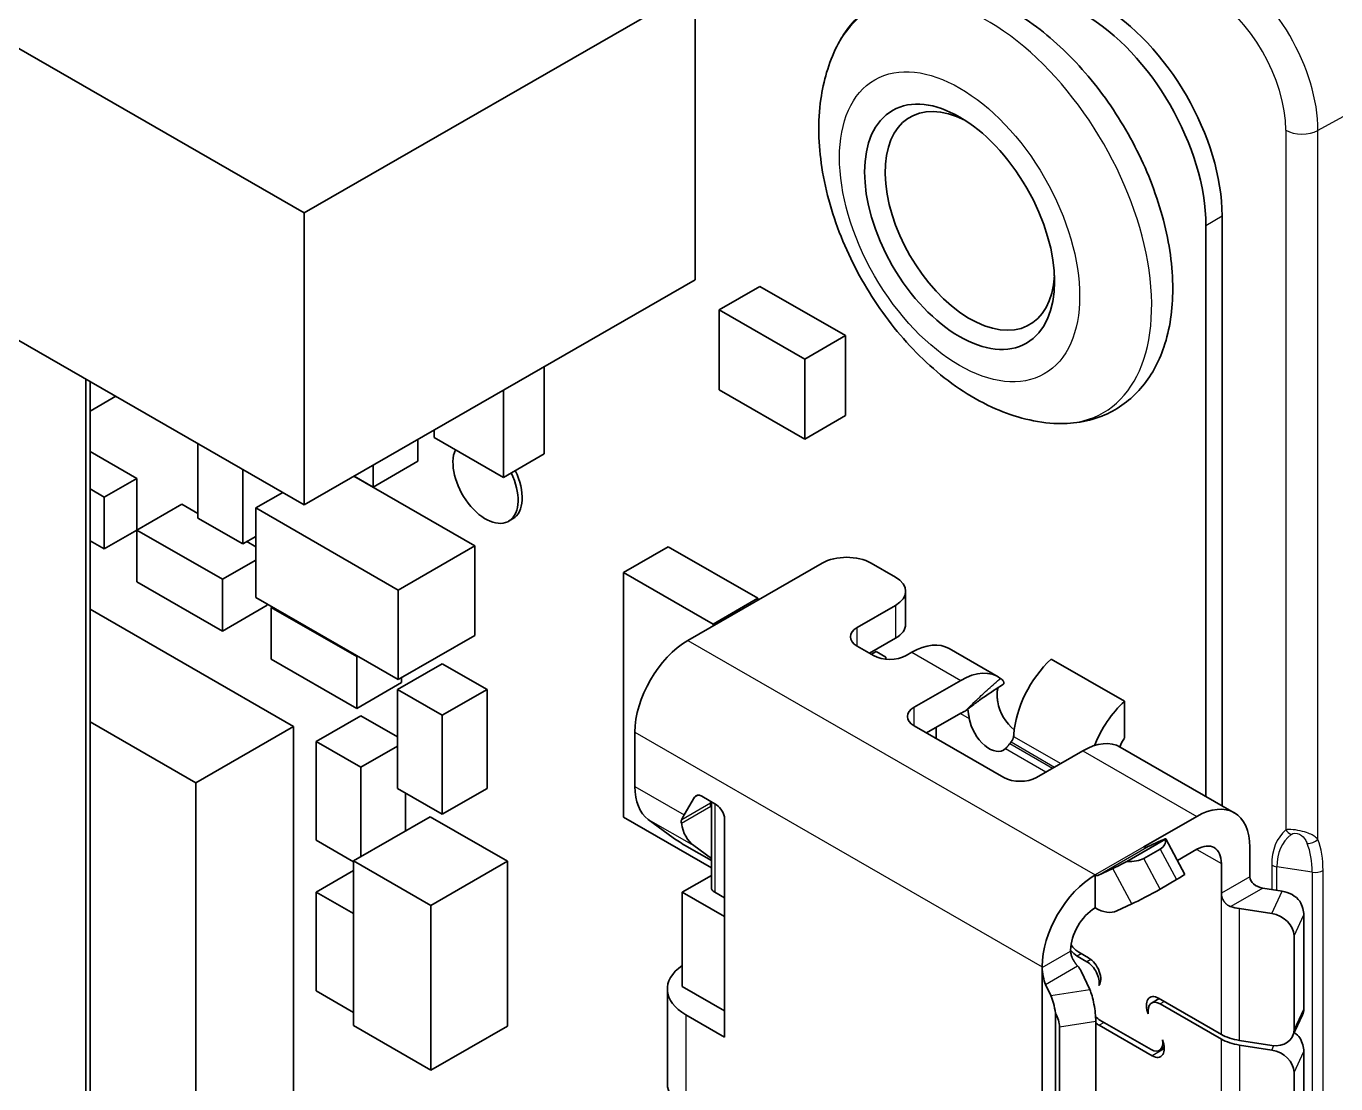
# Model space of a CAD drawing. Header units: millimetres. Extents: x 0 to 119, y 0 to 84.
# Drawn here: x 39.26 to 48.35, y 14.84 to 22.18 of the extents above; entities that cross this region are included whole.
import ezdxf

# ---------------------------------------------------------------- set-up
doc = ezdxf.new("R2010")
doc.units = ezdxf.units.MM
doc.header["$LTSCALE"] = 0.2
doc.layers.add('Sichtbar (ISO)', color=7, linetype='Continuous', lineweight=35)
doc.layers.add('Sichtbar schmal (ISO)', color=7, linetype='Continuous', lineweight=25)

msp = doc.modelspace()

# ---------------------------------------------------------------- linework, layer by layer
at = {"layer": 'Sichtbar (ISO)'}
for p, q in [((43.9038, 22.4494), (41.1886, 20.8858)), ((43.9038, 22.4494), (43.9038, 20.4219)), ((38.8353, 22.2409), (41.1886, 20.8858)), ((41.1886, 20.8858), (41.1886, 18.8583)), ((47.5638, 20.8645), (47.5638, 16.7679)), ((47.4507, 20.7994), (47.4507, 16.833)), ((43.9038, 20.4219), (41.1886, 18.8583)), ((44.3536, 20.3755), (44.0707, 20.2126)), ((44.3536, 20.3755), (44.9475, 20.0335)), ((41.1886, 18.8583), (38.8353, 20.2134)), ((44.0707, 20.2126), (44.6647, 19.8706)), ((44.0707, 19.6567), (44.0707, 20.2126)), ((44.9475, 20.0335), (44.6647, 19.8706)), ((44.9475, 20.0335), (44.9475, 19.4775)), ((44.6647, 19.8706), (44.6647, 19.3146)), ((42.8545, 19.8176), (42.8545, 19.2112)), ((39.6725, 19.7313), (39.6725, 11.0563)), ((39.7008, 19.715), (39.7008, 17.3514)), ((42.5717, 19.6548), (42.5717, 19.0484)), ((44.6647, 19.3146), (44.0707, 19.6567)), ((39.8799, 19.6119), (39.7008, 19.5087)), ((44.9475, 19.4775), (44.6647, 19.3146)), ((42.0908, 19.3253), (42.0908, 19.3779)), ((40.4503, 18.7658), (40.4503, 19.2834)), ((41.9777, 19.3127), (41.9777, 19.1602)), ((42.5717, 19.0484), (42.0908, 19.3253)), ((39.7008, 19.2287), (40.0261, 19.0414)), ((42.8545, 19.2112), (42.5717, 19.0484)), ((40.7615, 19.1042), (40.7615, 18.5866)), ((41.9777, 19.1602), (41.6666, 18.9811)), ((41.6666, 19.1335), (41.6666, 18.9811)), ((40.0261, 19.0414), (39.7998, 18.9111)), ((40.0261, 19.0414), (40.0261, 18.6831)), ((41.533, 19.0566), (42.3737, 18.5725)), ((41.6666, 18.9811), (41.5342, 19.0573)), ((39.7008, 18.9681), (39.7998, 18.9111)), ((41.0393, 18.9442), (40.852, 18.8363)), ((39.7998, 18.9111), (39.7998, 18.5514)), ((40.3372, 18.8622), (40.0261, 18.6831)), ((40.3372, 18.8622), (40.4503, 18.7971)), ((40.852, 18.215), (40.852, 18.8363)), ((40.852, 18.8363), (41.8419, 18.2663)), ((40.7615, 18.5866), (40.4503, 18.7658)), ((42.6358, 18.7604), (42.6075, 18.7441)), ((40.0261, 18.6817), (39.7998, 18.5514)), ((40.0261, 18.3234), (40.0261, 18.6831)), ((40.0261, 18.6831), (40.62, 18.341)), ((39.7998, 18.5514), (39.7008, 18.6084)), ((40.852, 18.6387), (40.7615, 18.5866)), ((40.7887, 18.6023), (40.852, 18.5658)), ((42.3737, 18.5725), (41.8419, 18.2663)), ((42.3737, 18.5725), (42.3737, 17.9511)), ((43.7172, 18.5673), (43.406, 18.3881)), ((43.7172, 18.5673), (44.3394, 18.209)), ((40.852, 18.4746), (40.62, 18.341)), ((43.406, 16.6876), (43.406, 18.3881)), ((43.406, 18.3881), (44.0283, 18.0298)), ((43.8529, 17.9155), (44.7863, 18.453)), ((45.2954, 18.3553), (45.1257, 18.453)), ((40.62, 17.9813), (40.0261, 18.3234)), ((40.62, 18.341), (40.62, 17.9813)), ((41.8419, 17.6449), (40.852, 18.215)), ((41.8419, 18.2663), (41.8419, 17.6449)), ((44.3394, 18.209), (44.0283, 18.0298)), ((44.3394, 18.209), (44.3394, 18.1956)), ((45.3657, 18.2575), (45.3657, 18.0286)), ((39.7008, 18.1332), (41.115, 17.3188)), ((40.9312, 18.1605), (40.62, 17.9813)), ((40.9312, 18.1694), (40.9312, 18.1605)), ((40.966, 18.1493), (40.9595, 18.1456)), ((40.9595, 17.7859), (40.9595, 18.1456)), ((40.9595, 18.1456), (41.5534, 17.8035)), ((45.0296, 18.0067), (45.2954, 18.1598)), ((44.0283, 18.0298), (44.0283, 18.0165)), ((42.3737, 17.9511), (41.8419, 17.6449)), ((45.1152, 17.8271), (45.2954, 17.9309)), ((45.1427, 17.8113), (45.0296, 17.8764)), ((45.1276, 17.82), (45.1597, 17.8384)), ((45.2276, 17.7994), (45.1597, 17.8384)), ((45.4086, 17.8341), (45.369, 17.8113)), ((45.6681, 17.8596), (46.0075, 17.6641)), ((41.5534, 17.4438), (40.9595, 17.7859)), ((41.56, 17.8073), (41.5534, 17.8035)), ((41.5534, 17.8035), (41.5534, 17.4438)), ((42.1474, 17.7544), (41.8363, 17.5753)), ((42.1474, 17.7544), (42.4585, 17.5753)), ((45.2276, 17.7994), (45.2276, 17.7857)), ((46.885, 17.493), (46.3759, 17.7862)), ((41.8646, 17.658), (41.8646, 17.623)), ((41.8646, 17.623), (41.5534, 17.4438)), ((41.8363, 16.8885), (41.8363, 17.5753)), ((41.8363, 17.5753), (42.1474, 17.3961)), ((42.4585, 17.5753), (42.1474, 17.3961)), ((42.4585, 17.5753), (42.4585, 16.8885)), ((45.748, 17.6386), (45.4255, 17.4529)), ((46.885, 17.2383), (46.885, 17.493)), ((41.5817, 17.3934), (41.2706, 17.2143)), ((41.5817, 17.3934), (41.8363, 17.2469)), ((42.1474, 17.3961), (42.1474, 16.7094)), ((45.748, 17.4097), (45.5112, 17.2733)), ((39.7008, 17.3514), (39.7008, 11.0726)), ((39.7008, 17.3514), (40.4362, 16.9279)), ((41.115, 17.3188), (40.4362, 16.9279)), ((41.115, 17.3188), (41.115, 10.7784)), ((46.0478, 16.9643), (45.4255, 17.3226)), ((45.5783, 17.2347), (45.5783, 17.312)), ((41.2706, 17.2143), (41.5817, 17.0351)), ((41.2706, 16.5275), (41.2706, 17.2143)), ((43.4852, 17.2786), (43.4852, 16.9013)), ((41.8363, 17.1817), (41.5817, 17.0351)), ((46.2741, 16.9643), (46.5965, 17.15)), ((46.856, 17.1755), (47.648, 16.7194)), ((41.5817, 17.0351), (41.5817, 16.4145)), ((40.4362, 16.9279), (40.4362, 10.3875)), ((42.1474, 16.7094), (41.8363, 16.8885)), ((41.8928, 16.8559), (41.8928, 16.5937)), ((42.4585, 16.8885), (42.1474, 16.7094)), ((44.0518, 16.7734), (43.9506, 16.8335)), ((43.8992, 16.8272), (43.8276, 16.7041)), ((44.0162, 16.7946), (44.0162, 16.7586)), ((44.0162, 16.7586), (44.0162, 16.401)), ((42.0625, 16.6914), (41.5308, 16.3852)), ((42.0625, 16.6914), (42.5999, 16.382)), ((44.0162, 16.3363), (43.406, 16.6876)), ((43.5773, 16.6729), (43.7519, 16.5449)), ((44.1075, 15.1609), (44.1075, 16.6759)), ((47.0208, 16.4822), (47.3885, 16.6939)), ((41.5308, 16.3777), (41.2706, 16.5275)), ((43.846, 16.4848), (44.0162, 16.3868)), ((43.8941, 16.4904), (44.0162, 16.401)), ((46.902, 16.3809), (47.1696, 16.535)), ((47.1332, 16.467), (47.0201, 16.4018)), ((47.1439, 16.5274), (47.0396, 16.4796)), ((47.1718, 16.5377), (47.3038, 16.2911)), ((47.2526, 16.3868), (47.3885, 16.465)), ((47.7562, 16.4805), (47.7562, 16.2745)), ((41.5308, 15.2406), (41.5308, 16.3852)), ((41.5308, 16.3852), (42.0682, 16.0757)), ((42.5999, 16.382), (42.0682, 16.0757)), ((42.5999, 16.382), (42.5999, 15.2374)), ((44.0162, 16.4009), (44.0162, 16.1997)), ((41.5308, 16.3177), (41.2706, 16.1678)), ((43.8133, 16.1671), (44.0162, 16.2839)), ((46.6814, 16.2867), (46.6814, 16.0578)), ((46.8045, 16.3319), (46.7002, 16.2842)), ((47.5582, 16.3665), (47.5582, 16.1605)), ((47.1339, 16.1891), (47.247, 16.2543)), ((47.8454, 16.1953), (47.9808, 16.1744)), ((41.2706, 15.4811), (41.2706, 16.1678)), ((41.2706, 16.1678), (41.5308, 16.018)), ((43.8133, 16.1671), (43.8133, 15.5131)), ((43.8133, 16.1671), (44.1075, 15.9977)), ((44.1075, 16.128), (44.0396, 16.1671)), ((42.0682, 16.0757), (42.0682, 14.9312)), ((46.9364, 16.0853), (46.8322, 16.0375)), ((47.6837, 16.0534), (47.9084, 16.0187)), ((48.1305, 15.3553), (48.1305, 16.0093)), ((48.0629, 15.21), (48.0629, 15.864)), ((46.5117, 15.7639), (46.5117, 15.7573)), ((46.5682, 15.7495), (46.6361, 15.7104)), ((46.3137, 15.6498), (46.3137, 15.6433)), ((46.6248, 15.6842), (46.5569, 15.7233)), ((46.3137, 15.6433), (46.3137, 8.0368)), ((46.5841, 15.6196), (46.6443, 15.4903)), ((41.5308, 15.3312), (41.2706, 15.4811)), ((43.7104, 15.4946), (43.7104, 14.8405)), ((43.8133, 15.5131), (44.1075, 15.3437)), ((46.3376, 15.5265), (46.3739, 15.4485)), ((47.074, 15.3969), (47.1273, 15.4276)), ((47.1226, 15.4303), (47.5582, 15.1794)), ((47.5582, 15.1467), (47.1339, 15.391)), ((44.1075, 15.1609), (43.8392, 15.3154)), ((46.4068, 7.9537), (46.4068, 15.326)), ((48.0534, 15.1663), (48.1225, 15.3148)), ((42.0682, 14.9312), (41.5308, 15.2406)), ((42.5999, 15.2374), (42.0682, 14.9312)), ((46.4335, 15.2315), (46.4335, 8.0175)), ((46.6857, 8.0564), (46.6857, 15.2704)), ((47.0773, 15.0312), (46.7096, 15.2429)), ((46.7153, 15.2789), (47.0717, 15.0737)), ((47.6837, 15.1377), (47.9084, 15.103)), ((47.6837, 15.105), (47.9084, 15.0703)), ((47.1276, 15.0682), (47.162, 15.088)), ((48.1305, 14.4069), (48.1305, 15.061)), ((48.0629, 14.9157), (48.0629, 14.2616))]:
    msp.add_line(p, q, dxfattribs=at)
for centre, major_axis, ratio, start_param, end_param in [((47.9598, 22.0731), (0.4791, -0.8319), 0.578093, 0.787332, 2.358128), ((46.7153, 21.3531), (0.5988, -1.0399), 0.578093, 0.787332, 2.358128), ((46.6022, 21.288), (0.5988, -1.0399), 0.578093, 0.787332, 2.358128), ((45.8116, 20.8307), (-0.4152, 0.721), 0.578093, 5.558238, 10.149725), ((42.4478, 19.0214), (0.1597, -0.2773), 0.578093, 3.543948, 7.733512), ((42.4761, 19.0377), (0.1597, -0.2773), 0.578093, 0, 1.450327), ((44.956, 18.3553), (-0.24, 0), 0.575862, 3.926991, 5.497787), ((45.1257, 18.2575), (0.24, 0), 0.575862, 5.497787, 7.068583), ((45.1257, 18.0286), (0.24, 0), 0.575862, 5.497787, 6.283185), ((45.1427, 17.9416), (-0.16, 0), 0.575862, 5.497787, 7.068583), ((43.8529, 17.4904), (-0.2595, -0.4506), 0.578093, 3.925057, 5.495853), ((45.4086, 17.4089), (0.2595, 0.4506), 0.578093, 0, 0.783464), ((45.2558, 17.8764), (0.16, 0), 0.575862, 3.926991, 5.497787), ((46.4834, 17.4415), (-0.2595, -0.4506), 0.578093, 4.221696, 5.418854), ((45.748, 17.2135), (0.2595, 0.4506), 0.578093, 6.214512, 7.06665), ((46.144, 17.4416), (-0.0998, 0.1733), 0.578093, 0.98869, 2.185504), ((46.9925, 17.1483), (-0.2595, -0.4506), 0.578093, 4.221696, 4.954021), ((45.5387, 17.3878), (-0.16, 0), 0.575862, 5.497787, 7.068583), ((45.748, 17.2135), (-0.1198, -0.208), 0.578093, 3.741295, 3.925057), ((45.946, 17.3276), (0.0998, -0.1733), 0.578093, 4.130282, 6.427016), ((45.9955, 17.3561), (-0.0925, -0.2312), 0.651645, 1.109754, 1.170749), ((46.0185, 17.3899), (-0.0549, 0.2196), 0.374595, 3.930189, 4.006286), ((46.5965, 16.7248), (0.2595, 0.4506), 0.578093, 0, 0.783464), ((46.9925, 17.1483), (0.1198, 0.208), 0.578093, 1.469317, 1.757923), ((46.1609, 17.0294), (-0.16, 0), 0.575862, 0.785398, 2.356194), ((43.8529, 17.113), (-0.2595, -0.4506), 0.578093, 5.495853, 6.219319), ((43.9497, 16.7686), (-0.0399, 0.0693), 0.578093, 5.483993, 6.603754), ((44.1953, 16.9158), (0.1847, 0.1696), 0.263701, 2.598248, 2.667614), ((44.1697, 16.9306), (-0.1198, -0.208), 0.578093, 5.883902, 5.935941), ((44.0509, 16.7085), (0.0399, -0.0693), 0.578093, 0.787332, 2.3424), ((47.3885, 16.2688), (0.2595, 0.4506), 0.578093, 5.495853, 7.06665), ((44.1697, 16.9306), (-0.2595, -0.4506), 0.578093, 5.671392, 6.219319), ((44.1953, 16.9158), (0.4002, 0.3676), 0.263701, 2.437198, 2.542802), ((43.8085, 16.5123), (0.0678, -0.0425), 0.052078, 3.758945, 5.329742), ((47.0208, 16.5149), (0.02, -0.0347), 0.578093, 5.499721, 6.229449), ((46.9814, 16.5544), (-0.1879, 0.0437), 0.531497, 2.624188, 3.375285), ((47.0307, 16.4622), (0.1411, 0.0755), 0.043827, 6.080558, 6.900257), ((47.3885, 16.2688), (0.1198, 0.208), 0.578093, 5.495853, 7.06665), ((44.0962, 16.3485), (0.0799, -0.0526), 0.055003, 3.167734, 3.177734), ((46.9176, 16.3971), (0.1411, 0.0755), 0.043827, 3.758664, 4.578363), ((46.8683, 16.4892), (0.1879, -0.0437), 0.531497, 5.014683, 5.765781), ((46.6814, 15.8616), (-0.2595, -0.4506), 0.578093, 3.925057, 5.495853), ((46.6814, 16.3194), (0.02, -0.0347), 0.578093, 5.499721, 6.229449), ((47.1627, 16.2156), (0.1411, 0.0755), 0.043827, 5.32946, 6.283185), ((44.0962, 16.1997), (-0.08, 0), 0.575862, 0, 0.785398), ((47.8454, 16.2607), (-0.0871, 0.0276), 0.698876, 0.217601, 1.788397), ((47.0496, 16.1505), (0.1411, 0.0755), 0.043827, 3.758664, 5.32946), ((47.9808, 16.0436), (0.1451, -0.0675), 0.78969, 1.001836, 1.922926), ((47.9999, 16.0845), (0.1043, -0.1388), 0.566752, 0.646427, 1.296133), ((46.6814, 15.8616), (-0.1198, -0.208), 0.578093, 3.925057, 5.495853), ((46.6814, 16.3194), (0.1597, -0.2773), 0.578093, 5.499721, 6.229449), ((47.7562, 16.2091), (0.28, 0), 0.575862, 4.216743, 4.45059), ((47.9084, 15.8879), (0.1451, -0.0675), 0.78969, 0.35213, 1.922926), ((46.5569, 15.8214), (-0.0599, 0.104), 0.578093, 1.795604, 2.358128), ((46.5682, 15.8476), (-0.0599, 0.104), 0.578093, 1.674992, 2.358128), ((44.1504, 15.4946), (-0.44, 0), 0.575862, 5.584889, 7.068583), ((46.3137, 15.5779), (0.28, 0), 0.575862, 0.261799, 0.495646), ((46.6248, 15.5861), (0.0599, -0.104), 0.578093, 0.587309, 2.358128), ((46.6361, 15.6123), (0.0599, -0.104), 0.578093, 0.226342, 2.358128), ((46.3376, 15.5919), (0.0155, -0.0831), 0.218781, 4.005621, 5.576417), ((46.6443, 15.3594), (0.0244, -0.1581), 0.211597, 0.940724, 2.511521), ((46.3739, 15.3177), (0.0244, -0.1581), 0.211597, 1.590431, 2.511521), ((47.1226, 15.3322), (-0.0599, 0.104), 0.578093, 5.499721, 7.631507), ((47.1339, 15.2929), (-0.0599, 0.104), 0.578093, 5.499721, 7.27054), ((46.3028, 15.3068), (-0.1043, 0.1388), 0.566752, 3.78802, 4.437726), ((46.7153, 15.3705), (-0.0559, 0.0971), 0.578093, 1.959597, 2.358128), ((47.9999, 15.4305), (0.1043, -0.1388), 0.566752, 0.294297, 0.646427), ((46.7096, 15.341), (-0.0599, 0.104), 0.578093, 2.072494, 2.358128), ((47.9084, 15.2338), (0.1451, -0.0675), 0.78969, 5.064519, 6.635315), ((47.9808, 15.0953), (0.1451, -0.0675), 0.78969, 1.001836, 1.344899), ((47.0717, 15.1653), (0.0559, -0.0971), 0.578093, 5.499721, 7.288927), ((47.0773, 15.1293), (0.0599, -0.104), 0.578093, 5.499721, 7.635694), ((47.7562, 15.2934), (0.28, 0), 0.575862, 3.926991, 4.45059), ((47.7562, 15.2607), (0.28, 0), 0.575862, 3.926991, 4.45059), ((47.9999, 15.1362), (0.1043, -0.1388), 0.566752, 0.646427, 1.296133), ((47.9084, 14.9395), (0.1451, -0.0675), 0.78969, 0.35213, 1.922926), ((44.1504, 14.8405), (-0.44, 0), 0.575862, 0, 0.785398)]:
    msp.add_ellipse(centre, major_axis=major_axis, ratio=ratio, start_param=start_param, end_param=end_param, dxfattribs=at)
msp.add_ellipse((45.7401, 20.7896), major_axis=(-0.4655, 0.8083), ratio=0.578093, dxfattribs=at)
for points, knots in [([(46.3958, 19.4237), (46.5179, 19.4163), (46.6397, 19.435), (46.8444, 19.5247), (46.9292, 19.5879), (47.0692, 19.7486), (47.1228, 19.8469), (47.2015, 20.0785), (47.221, 20.2152), (47.2208, 20.5123), (47.198, 20.6739), (47.113, 20.9988), (47.0508, 21.1621), (46.8944, 21.4747), (46.8004, 21.624), (46.5888, 21.8959), (46.4712, 22.0185), (46.2207, 22.225), (46.0876, 22.3088), (45.8172, 22.4237), (45.6794, 22.4557), (45.4254, 22.4541), (45.3088, 22.4274), (45.1142, 22.3258), (45.0343, 22.2574), (44.9393, 22.1341), (44.9116, 22.0894), (44.8879, 22.0422)], [5.131082, 5.131082, 5.131082, 5.131082, 5.43237, 5.43237, 5.692412, 5.692412, 5.965756, 5.965756, 6.283856, 6.283856, 6.625361, 6.625361, 6.965831, 6.965831, 7.303633, 7.303633, 7.64216, 7.64216, 7.983982, 7.983982, 8.320558, 8.320558, 8.613487, 8.613487, 8.872105, 8.872105, 9.002217, 9.002217, 9.002217, 9.002217]), ([(44.8879, 22.0422), (44.8293, 21.9252), (44.7944, 21.8013), (44.7546, 21.5195), (44.7593, 21.3601), (44.8103, 21.0288), (44.8605, 20.8569), (44.998, 20.5265), (45.085, 20.3681), (45.2887, 20.0757), (45.4053, 19.9417), (45.6645, 19.7084), (45.8074, 19.6094), (46.0976, 19.4754), (46.2424, 19.4332), (46.3958, 19.4237)], [2.719032, 2.719032, 2.719032, 2.719032, 2.99186, 2.99186, 3.334365, 3.334365, 3.706109, 3.706109, 4.07309, 4.07309, 4.439229, 4.439229, 4.810806, 4.810806, 5.131082, 5.131082, 5.131082, 5.131082]), ([(46.0247, 17.6527), (46.0281, 17.6502), (46.0312, 17.6477), (46.0339, 17.6452), (46.0368, 17.6425), (46.0392, 17.6399), (46.0412, 17.6373), (46.0415, 17.6371), (46.0417, 17.6368), (46.0419, 17.6365), (46.0421, 17.6362), (46.0423, 17.6359), (46.0426, 17.6356), (46.0442, 17.6333), (46.0454, 17.6311), (46.0463, 17.629), (46.0473, 17.6268), (46.0478, 17.6247), (46.048, 17.6227), (46.0481, 17.6225), (46.0481, 17.6224), (46.0481, 17.6222), (46.0481, 17.622), (46.0481, 17.6219), (46.0481, 17.6217), (46.0482, 17.6203), (46.048, 17.619), (46.0477, 17.6177), (46.0476, 17.6172), (46.0474, 17.6167), (46.0472, 17.6161), (46.047, 17.6156), (46.0467, 17.615), (46.0464, 17.6145), (46.0458, 17.6135), (46.0451, 17.6125), (46.0442, 17.6116), (46.0441, 17.6114), (46.0439, 17.6113), (46.0438, 17.6111), (46.0433, 17.6107), (46.0429, 17.6103), (46.0424, 17.6099), (46.0419, 17.6095), (46.0413, 17.6091), (46.0408, 17.6088)], [0, 0, 0, 0, 0.0275436, 0.0275436, 0.0275436, 0.0575471, 0.0575471, 0.0575471, 0.0608568, 0.0608568, 0.0608568, 0.064493, 0.064493, 0.064493, 0.0912451, 0.0912451, 0.0912451, 0.1192055, 0.1192055, 0.1192055, 0.1216001, 0.1216001, 0.1216001, 0.1240066, 0.1240066, 0.1240066, 0.1436768, 0.1436768, 0.1436768, 0.1521061, 0.1521061, 0.1521061, 0.161245, 0.161245, 0.161245, 0.1795719, 0.1795719, 0.1795719, 0.1825708, 0.1825708, 0.1825708, 0.1910988, 0.1910988, 0.1910988, 0.1998326, 0.1998326, 0.1998326, 0.1998326]), ([(46.0408, 17.6088), (45.9983, 17.5821), (45.9555, 17.5542), (45.8904, 17.5091), (45.8685, 17.4935), (45.8354, 17.4688), (45.8243, 17.4604), (45.8075, 17.4473), (45.8019, 17.4429), (45.7907, 17.4339), (45.7843, 17.4297), (45.7795, 17.4248)], [0, 0, 0, 0, 0.02683164, 0.02683164, 0.04031522, 0.04031522, 0.0470771, 0.0470771, 0.05046213, 0.05046213, 0.05384815, 0.05384815, 0.05384815, 0.05384815]), ([(46.0054, 17.4887), (46.005, 17.4913), (46.0046, 17.4939), (46.0042, 17.4964), (46.0038, 17.4996), (46.0034, 17.5027), (46.003, 17.5058), (46.0028, 17.5078), (46.0026, 17.5097), (46.0024, 17.5117), (46.0023, 17.5121), (46.0023, 17.5126), (46.0022, 17.513), (46.0019, 17.5169), (46.0016, 17.5207), (46.0013, 17.5244), (46.0011, 17.5275), (46.001, 17.5306), (46.0009, 17.5336), (46.0009, 17.5341), (46.0009, 17.5346), (46.0008, 17.5351), (46.0008, 17.5356), (46.0008, 17.5361), (46.0008, 17.5366), (46.0008, 17.5386), (46.0008, 17.5405), (46.0008, 17.5425), (46.0008, 17.5434), (46.0008, 17.5443), (46.0008, 17.5452), (46.0008, 17.5462), (46.0008, 17.5473), (46.0009, 17.5483), (46.001, 17.5504), (46.0011, 17.5526), (46.0012, 17.5546), (46.0014, 17.557), (46.0016, 17.5594), (46.0018, 17.5616), (46.0019, 17.5622), (46.002, 17.5627), (46.002, 17.5633), (46.0021, 17.5638), (46.0022, 17.5643), (46.0023, 17.5648), (46.0024, 17.5659), (46.0026, 17.567), (46.0027, 17.568), (46.0029, 17.5691), (46.0031, 17.5701), (46.0033, 17.5711), (46.0038, 17.5736), (46.0044, 17.5759), (46.005, 17.5782), (46.0056, 17.5802), (46.0063, 17.5821), (46.007, 17.5839), (46.0071, 17.5841), (46.0071, 17.5843), (46.0072, 17.5844), (46.0073, 17.5847), (46.0075, 17.5851), (46.0076, 17.5854), (46.0081, 17.5865), (46.0086, 17.5877), (46.0092, 17.5888)], [0, 0, 0, 0, 0.0109561, 0.0109561, 0.0109561, 0.0247816, 0.0247816, 0.0247816, 0.0335996, 0.0335996, 0.0335996, 0.0357188, 0.0357188, 0.0357188, 0.0534816, 0.0534816, 0.0534816, 0.0686708, 0.0686708, 0.0686708, 0.0712289, 0.0712289, 0.0712289, 0.0737989, 0.0737989, 0.0737989, 0.0841642, 0.0841642, 0.0841642, 0.0890588, 0.0890588, 0.0890588, 0.0947906, 0.0947906, 0.0947906, 0.1069291, 0.1069291, 0.1069291, 0.12134, 0.12134, 0.12134, 0.12479, 0.12479, 0.12479, 0.1282281, 0.1282281, 0.1282281, 0.1354085, 0.1354085, 0.1354085, 0.1425889, 0.1425889, 0.1425889, 0.1603627, 0.1603627, 0.1603627, 0.1766889, 0.1766889, 0.1766889, 0.1781364, 0.1781364, 0.1781364, 0.1810477, 0.1810477, 0.1810477, 0.1921426, 0.1921426, 0.1921426, 0.1921426]), ([(45.8074, 17.3747), (45.8068, 17.3782), (45.8063, 17.3817), (45.8058, 17.3851), (45.8053, 17.3881), (45.8048, 17.391), (45.8044, 17.3939), (45.8036, 17.3988), (45.8028, 17.4035), (45.8021, 17.408), (45.8019, 17.4097), (45.8016, 17.4113), (45.8013, 17.4129), (45.8012, 17.4138), (45.801, 17.4147), (45.8009, 17.4156), (45.8007, 17.4169), (45.8005, 17.4183), (45.8003, 17.4195), (45.8002, 17.42), (45.8001, 17.4205), (45.8, 17.421), (45.7999, 17.4218), (45.7998, 17.4225), (45.7997, 17.4232), (45.7995, 17.4241), (45.7994, 17.425), (45.7992, 17.4259), (45.7991, 17.4268), (45.7989, 17.4277), (45.7988, 17.4285), (45.7986, 17.4297), (45.7984, 17.4309), (45.7982, 17.432), (45.7981, 17.4326), (45.798, 17.4331), (45.7979, 17.4337), (45.7978, 17.4342), (45.7977, 17.4348), (45.7976, 17.4353), (45.7974, 17.4364), (45.7972, 17.4374), (45.797, 17.4384), (45.797, 17.4386), (45.7969, 17.4387), (45.7969, 17.4388)], [0, 0, 0, 0, 0.0149589, 0.0149589, 0.0149589, 0.0283271, 0.0283271, 0.0283271, 0.0511101, 0.0511101, 0.0511101, 0.0596843, 0.0596843, 0.0596843, 0.0644806, 0.0644806, 0.0644806, 0.0717356, 0.0717356, 0.0717356, 0.0745687, 0.0745687, 0.0745687, 0.0787637, 0.0787637, 0.0787637, 0.0841348, 0.0841348, 0.0841348, 0.0895059, 0.0895059, 0.0895059, 0.0969846, 0.0969846, 0.0969846, 0.100724, 0.100724, 0.100724, 0.1044633, 0.1044633, 0.1044633, 0.1119318, 0.1119318, 0.1119318, 0.1128711, 0.1128711, 0.1128711, 0.1128711]), ([(46.0892, 17.1993), (46.0867, 17.1962), (46.0842, 17.1932), (46.0818, 17.1903), (46.081, 17.1893), (46.0803, 17.1884), (46.0795, 17.1875), (46.0785, 17.1863), (46.0776, 17.1851), (46.0766, 17.184), (46.0755, 17.1826), (46.0745, 17.1814), (46.0734, 17.1801), (46.0732, 17.1798), (46.073, 17.1796), (46.0728, 17.1793), (46.0723, 17.1788), (46.0719, 17.1783), (46.0714, 17.1778), (46.0694, 17.1754), (46.0675, 17.1732), (46.0656, 17.1711), (46.0633, 17.1686), (46.0612, 17.1664), (46.0591, 17.1644)], [0, 0, 0, 0, 0.01567255, 0.01567255, 0.01567255, 0.02068847, 0.02068847, 0.02068847, 0.02729573, 0.02729573, 0.02729573, 0.034817, 0.034817, 0.034817, 0.03643099, 0.03643099, 0.03643099, 0.03964543, 0.03964543, 0.03964543, 0.05462497, 0.05462497, 0.05462497, 0.07284483, 0.07284483, 0.07284483, 0.07284483]), ([(46.0982, 17.2106), (46.0999, 17.2129), (46.1016, 17.2152), (46.1031, 17.2175), (46.105, 17.2204), (46.1067, 17.2234), (46.1082, 17.2264), (46.1088, 17.2276), (46.1094, 17.2288), (46.1099, 17.23), (46.1107, 17.2316), (46.1114, 17.2332), (46.112, 17.2349), (46.1124, 17.2361), (46.1128, 17.2373), (46.1132, 17.2385), (46.1133, 17.239), (46.1135, 17.2394), (46.1136, 17.2399), (46.1139, 17.2408), (46.1141, 17.2417), (46.1143, 17.2426), (46.1149, 17.245), (46.1153, 17.2474), (46.1156, 17.2497)], [0, 0, 0, 0, 0.01114207, 0.01114207, 0.01114207, 0.02489177, 0.02489177, 0.02489177, 0.03044668, 0.03044668, 0.03044668, 0.03804042, 0.03804042, 0.03804042, 0.04352217, 0.04352217, 0.04352217, 0.04563416, 0.04563416, 0.04563416, 0.04987541, 0.04987541, 0.04987541, 0.06088377, 0.06088377, 0.06088377, 0.06088377]), ([(44.0106, 16.7871), (44.01, 16.7857), (44.0096, 16.7841), (44.0095, 16.7824), (44.0093, 16.7811), (44.0093, 16.7796), (44.0094, 16.7782), (44.0094, 16.7779), (44.0094, 16.7775), (44.0095, 16.7772), (44.0095, 16.7768), (44.0096, 16.7763), (44.0096, 16.7758), (44.0098, 16.7745), (44.0101, 16.7731), (44.0105, 16.7717), (44.0108, 16.7707), (44.0111, 16.7698), (44.0114, 16.7688), (44.0118, 16.7678), (44.0122, 16.7669), (44.0126, 16.7659)], [0, 0, 0, 0, 0.01223658, 0.01223658, 0.01223658, 0.02234269, 0.02234269, 0.02234269, 0.02451267, 0.02451267, 0.02451267, 0.02760664, 0.02760664, 0.02760664, 0.03673153, 0.03673153, 0.03673153, 0.04283492, 0.04283492, 0.04283492, 0.04893831, 0.04893831, 0.04893831, 0.04893831]), ([(43.8101, 16.6717), (43.8093, 16.6701), (43.8087, 16.6684), (43.8082, 16.6666), (43.8077, 16.6648), (43.8073, 16.6629), (43.8071, 16.6609), (43.807, 16.6592), (43.8069, 16.6574), (43.8069, 16.6556), (43.8069, 16.6553), (43.8069, 16.6549), (43.807, 16.6546), (43.807, 16.6542), (43.807, 16.6538), (43.807, 16.6535), (43.8071, 16.6517), (43.8074, 16.6498), (43.8077, 16.6478)], [0, 0, 0, 0, 0.01174824, 0.01174824, 0.01174824, 0.02356387, 0.02356387, 0.02356387, 0.03347259, 0.03347259, 0.03347259, 0.0353908, 0.0353908, 0.0353908, 0.03729786, 0.03729786, 0.03729786, 0.04714898, 0.04714898, 0.04714898, 0.04714898]), ([(47.623, 16.0673), (47.6202, 16.0681), (47.6174, 16.0692), (47.6146, 16.0704), (47.6128, 16.0712), (47.6111, 16.0721), (47.6094, 16.073), (47.6078, 16.0738), (47.6063, 16.0747), (47.6047, 16.0757), (47.6041, 16.0761), (47.6035, 16.0765), (47.6028, 16.0769), (47.6022, 16.0773), (47.6016, 16.0777), (47.601, 16.0781), (47.5995, 16.0792), (47.598, 16.0803), (47.5966, 16.0814), (47.595, 16.0827), (47.5934, 16.0841), (47.5918, 16.0855), (47.5914, 16.0859), (47.5911, 16.0862), (47.5907, 16.0865), (47.5904, 16.0869), (47.59, 16.0872), (47.5897, 16.0876), (47.5881, 16.089), (47.5867, 16.0906), (47.5853, 16.0922), (47.5844, 16.0931), (47.5835, 16.0941), (47.5827, 16.0951), (47.5823, 16.0957), (47.5818, 16.0962), (47.5814, 16.0967), (47.581, 16.0972), (47.5806, 16.0977), (47.5802, 16.0982), (47.5795, 16.0993), (47.5787, 16.1003), (47.578, 16.1014), (47.5775, 16.1021), (47.577, 16.1028), (47.5765, 16.1035), (47.5762, 16.1039), (47.5759, 16.1043), (47.5757, 16.1048), (47.5746, 16.1064), (47.5736, 16.108), (47.5727, 16.1096), (47.5714, 16.1119), (47.5701, 16.1142), (47.569, 16.1165), (47.5687, 16.1172), (47.5684, 16.1179), (47.5681, 16.1185), (47.5678, 16.1191), (47.5676, 16.1196), (47.5673, 16.1201), (47.5665, 16.122), (47.5658, 16.1238), (47.565, 16.1257), (47.5646, 16.1269), (47.5642, 16.1281), (47.5637, 16.1293), (47.5633, 16.1305), (47.5629, 16.1317), (47.5626, 16.1329), (47.5618, 16.1353), (47.5612, 16.1376), (47.5607, 16.14), (47.5604, 16.1412), (47.5601, 16.1424), (47.5599, 16.1435), (47.5597, 16.1447), (47.5595, 16.1459), (47.5593, 16.147), (47.5589, 16.1494), (47.5586, 16.1516), (47.5585, 16.1539), (47.5583, 16.1561), (47.5582, 16.1583), (47.5582, 16.1605)], [0, 0, 0, 0, 0.0120543, 0.0120543, 0.0120543, 0.0198214, 0.0198214, 0.0198214, 0.0268172, 0.0268172, 0.0268172, 0.0297329, 0.0297329, 0.0297329, 0.0326605, 0.0326605, 0.0326605, 0.0396849, 0.0396849, 0.0396849, 0.0477368, 0.0477368, 0.0477368, 0.0496242, 0.0496242, 0.0496242, 0.0515012, 0.0515012, 0.0515012, 0.0595082, 0.0595082, 0.0595082, 0.0644661, 0.0644661, 0.0644661, 0.0670114, 0.0670114, 0.0670114, 0.069424, 0.069424, 0.069424, 0.074267, 0.074267, 0.074267, 0.0775376, 0.0775376, 0.0775376, 0.0793767, 0.0793767, 0.0793767, 0.0865184, 0.0865184, 0.0865184, 0.096382, 0.096382, 0.096382, 0.099219, 0.099219, 0.099219, 0.1014304, 0.1014304, 0.1014304, 0.109119, 0.109119, 0.109119, 0.1140724, 0.1140724, 0.1140724, 0.1190259, 0.1190259, 0.1190259, 0.1289126, 0.1289126, 0.1289126, 0.1338559, 0.1338559, 0.1338559, 0.1387993, 0.1387993, 0.1387993, 0.1486778, 0.1486778, 0.1486778, 0.1585563, 0.1585563, 0.1585563, 0.1585563]), ([(46.5117, 15.7573), (46.5117, 15.753), (46.512, 15.7485), (46.5128, 15.7439), (46.5135, 15.7392), (46.5146, 15.7345), (46.516, 15.7296), (46.517, 15.726), (46.5182, 15.7224), (46.5196, 15.7187), (46.5199, 15.718), (46.5202, 15.7172), (46.5205, 15.7164), (46.5211, 15.7151), (46.5216, 15.7138), (46.5222, 15.7125), (46.5228, 15.7109), (46.5235, 15.7094), (46.5242, 15.7079), (46.5251, 15.706), (46.526, 15.7042), (46.5269, 15.7023), (46.5272, 15.7018), (46.5275, 15.7013), (46.5277, 15.7007), (46.528, 15.7002), (46.5283, 15.6997), (46.5286, 15.6991), (46.5295, 15.6973), (46.5305, 15.6956), (46.5315, 15.6938), (46.5324, 15.6922), (46.5334, 15.6906), (46.5343, 15.689), (46.5347, 15.6883), (46.5351, 15.6877), (46.5355, 15.6871), (46.5358, 15.6865), (46.5362, 15.6859), (46.5366, 15.6853), (46.5376, 15.6837), (46.5386, 15.6822), (46.5396, 15.6806), (46.5407, 15.679), (46.5419, 15.6773), (46.543, 15.6757), (46.5433, 15.6753), (46.5435, 15.6749), (46.5438, 15.6746), (46.5441, 15.6742), (46.5443, 15.6738), (46.5446, 15.6734), (46.5457, 15.6719), (46.5468, 15.6704), (46.548, 15.6689), (46.5487, 15.668), (46.5493, 15.6671), (46.55, 15.6662), (46.5507, 15.6653), (46.5514, 15.6645), (46.5521, 15.6636), (46.5528, 15.6628), (46.5535, 15.662), (46.5541, 15.6612), (46.5545, 15.6608), (46.5548, 15.6604), (46.5551, 15.66), (46.5555, 15.6596), (46.5558, 15.6592), (46.5561, 15.6589), (46.5568, 15.6581), (46.5574, 15.6574), (46.5581, 15.6567), (46.5587, 15.6559), (46.5593, 15.6553), (46.56, 15.6546)], [0, 0, 0, 0, 0.0197663, 0.0197663, 0.0197663, 0.0395468, 0.0395468, 0.0395468, 0.0543781, 0.0543781, 0.0543781, 0.0575399, 0.0575399, 0.0575399, 0.0629152, 0.0629152, 0.0629152, 0.0692702, 0.0692702, 0.0692702, 0.0769478, 0.0769478, 0.0769478, 0.0792125, 0.0792125, 0.0792125, 0.0814659, 0.0814659, 0.0814659, 0.0891047, 0.0891047, 0.0891047, 0.0962373, 0.0962373, 0.0962373, 0.0990182, 0.0990182, 0.0990182, 0.101811, 0.101811, 0.101811, 0.1089743, 0.1089743, 0.1089743, 0.1170373, 0.1170373, 0.1170373, 0.1189198, 0.1189198, 0.1189198, 0.1207916, 0.1207916, 0.1207916, 0.1288086, 0.1288086, 0.1288086, 0.1337609, 0.1337609, 0.1337609, 0.1387131, 0.1387131, 0.1387131, 0.1436752, 0.1436752, 0.1436752, 0.1461563, 0.1461563, 0.1461563, 0.1486373, 0.1486373, 0.1486373, 0.1535844, 0.1535844, 0.1535844, 0.1585315, 0.1585315, 0.1585315, 0.1585315])]:
    msp.add_open_spline(points, degree=3, knots=knots, dxfattribs=at)
for points in [[(45.779, 17.4242), (45.7792, 17.4244), (45.7793, 17.4246), (45.7795, 17.4248)], [(44.0162, 16.7586), (44.0162, 16.7584), (44.0162, 16.7582), (44.0162, 16.7581)]]:
    msp.add_open_spline(points, degree=3, dxfattribs=at)
at = {"layer": 'Sichtbar schmal (ISO)'}
for p, q in [((48.6386, 21.6822), (48.2292, 21.4585)), ((48.006, 21.4601), (48.006, 16.6013)), ((48.2292, 16.5339), (48.2292, 21.4585)), ((47.4507, 20.7994), (47.5638, 20.8645)), ((45.2954, 18.1598), (45.2954, 17.9309)), ((45.0296, 17.8764), (45.0296, 18.0067)), ((43.8529, 17.9155), (46.6814, 16.2867)), ((45.4086, 17.8341), (45.748, 17.6386)), ((45.4255, 17.3226), (45.4255, 17.4529)), ((45.7473, 17.4093), (45.8074, 17.3747)), ((43.4852, 17.2786), (46.3137, 15.6498)), ((46.0892, 17.1993), (46.3857, 17.0286)), ((46.0982, 17.2106), (46.4, 17.0368)), ((46.1156, 17.2497), (46.4427, 17.0614)), ((46.0591, 17.1644), (46.3403, 17.0024)), ((46.5965, 17.15), (47.3885, 16.6939)), ((43.4852, 16.9013), (43.8276, 16.7041)), ((43.8992, 16.8272), (43.9245, 16.8417)), ((43.8077, 16.6478), (44.0126, 16.7659)), ((43.8101, 16.6717), (44.0106, 16.7871)), ((44.0396, 16.7806), (44.0396, 16.1671)), ((43.5773, 16.6729), (43.8941, 16.4904)), ((47.0208, 16.4822), (46.6814, 16.2867)), ((46.7002, 16.2842), (47.0396, 16.4796)), ((47.1332, 16.467), (47.247, 16.2543)), ((47.3878, 16.4646), (47.5582, 16.3665)), ((47.1339, 16.1891), (47.0201, 16.4018)), ((46.9364, 16.0853), (46.8045, 16.3319)), ((47.908, 16.3562), (47.908, 16.1857)), ((47.9439, 16.1801), (47.9439, 16.3443)), ((48.189, 16.3064), (47.9439, 16.3443)), ((48.189, 16.3064), (48.189, 9.2298)), ((48.2648, 9.2408), (48.2648, 16.3175)), ((47.7562, 16.2745), (47.5582, 16.1605)), ((47.8454, 16.1953), (47.623, 16.0673)), ((47.5582, 15.1794), (47.5582, 16.1605)), ((47.9084, 16.0187), (47.9808, 16.1744)), ((47.6837, 15.1377), (47.6837, 16.0534)), ((48.0629, 15.864), (48.1305, 16.0093)), ((46.3137, 15.6433), (46.5117, 15.7573)), ((46.5853, 15.7397), (46.5569, 15.7233)), ((46.3376, 15.5265), (46.56, 15.6546)), ((46.6517, 15.6997), (46.6248, 15.6842)), ((46.3739, 15.4485), (46.6443, 15.4903)), ((47.1623, 15.4074), (47.1339, 15.391)), ((43.8392, 15.3154), (43.8392, 14.6614)), ((48.0629, 15.21), (48.1305, 15.3553)), ((46.4335, 15.2315), (46.6857, 15.2704)), ((46.7437, 15.2626), (46.7096, 15.2429)), ((47.5582, 14.1657), (47.5582, 15.1467)), ((47.6837, 15.105), (47.6837, 14.1893)), ((47.9084, 15.0703), (47.9228, 15.1014)), ((47.1622, 15.0801), (47.0773, 15.0312)), ((48.0629, 14.9157), (48.1305, 15.061))]:
    msp.add_line(p, q, dxfattribs=at)
for centre, major_axis, ratio, start_param, end_param in [((47.5609, 21.8434), (-0.4717, 0.8191), 0.578093, 3.928925, 5.499721), ((45.9309, 20.8994), (0.807, -1.4014), 0.578093, 5.918414, 9.789549), ((47.4507, 21.7799), (0.3919, -0.6805), 0.578093, 0.787332, 2.358128), ((48.1191, 21.5253), (0.16, 0), 0.575862, 3.926991, 5.471607), ((49.3455, 15.5284), (-1.3757, 1.0333), 0.40355, 6.206213, 6.577483), ((49.4021, 15.561), (-1.4114, 0.9506), 0.385548, 6.165972, 6.537242), ((48.0625, 16.6339), (-0.0538, 0.0592), 0.809528, 1.39559, 2.027296), ((48.1742, 16.5673), (-0.075, -0.0278), 0.728534, 1.048989, 2.095001), ((47.345, 15.8784), (-0.7129, -0.7714), 0.585689, 2.576767, 2.864449), ((47.4, 15.845), (0.7069, 0.865), 0.575886, 5.669313, 5.956994), ((47.9646, 16.3888), (-0.08, 0), 0.575862, 0.785398, 1.308997), ((48.2097, 16.3509), (0.08, 0), 0.575862, 4.45059, 5.471607)]:
    msp.add_ellipse(centre, major_axis=major_axis, ratio=ratio, start_param=start_param, end_param=end_param, dxfattribs=at)
msp.add_ellipse((45.7401, 20.7896), major_axis=(-0.5885, 1.0219), ratio=0.578093, dxfattribs=at)
for points, knots in [([(45.7795, 17.4248), (45.7926, 17.4382), (45.8191, 17.4648), (45.8731, 17.5168), (45.9416, 17.5799), (45.997, 17.6287), (46.0247, 17.6527)], [0.00009926, 0.00009926, 0.00009926, 0.00009926, 0.00753488, 0.01510324, 0.03027649, 0.04545884, 0.04545884, 0.04545884, 0.04545884]), ([(48.2292, 16.5339), (48.2221, 16.5416), (48.2135, 16.5491), (48.1848, 16.5679), (48.1621, 16.5792), (48.0804, 16.6008), (48.0277, 16.6049), (48.006, 16.6013)], [0, 0, 0, 0, 0.00561174, 0.00561174, 0.01459053, 0.01459053, 0.02395866, 0.02395866, 0.02395866, 0.02395866]), ([(48.0432, 16.5687), (48.0543, 16.5776), (48.0808, 16.5803), (48.1214, 16.5596), (48.1325, 16.5459), (48.1466, 16.5238), (48.1509, 16.515), (48.1543, 16.5061)], [-0.02395866, -0.02395866, -0.02395866, -0.02395866, -0.01459053, -0.01459053, -0.00561174, -0.00561174, 0, 0, 0, 0])]:
    msp.add_open_spline(points, degree=3, knots=knots, dxfattribs=at)

doc.saveas('drawing.dxf')
